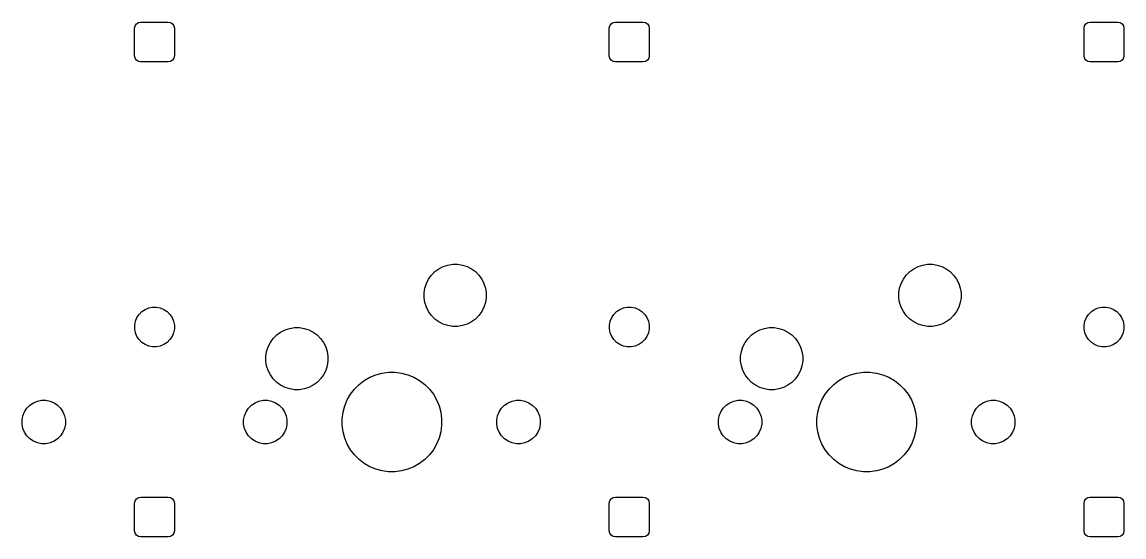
# Model space of a CAD drawing. Extents: x 77.3 to 172.2, y -97.5 to -44.8.
# Drawn here: x 128.03 to 172.25, y -97.48 to -76.83 of the extents above; entities that cross this region are included whole.
import ezdxf

# ---------------------------------------------------------------- set-up
doc = ezdxf.new("R2010")
doc.units = 0
doc.layers.add('BLACK', color=7, linetype='CONTINUOUS')

msp = doc.modelspace()

# ---------------------------------------------------------------- linework, layer by layer
at = {"layer": 'BLACK', "linetype": 'CONTINUOUS'}
for p, q in [((132.56903, -76.983079), (132.623223, -76.901973)), ((132.623223, -76.901973), (132.704329, -76.84778)), ((132.704329, -76.84778), (132.8, -76.82875)), ((132.8, -76.82875), (133.9, -76.82875)), ((133.9, -76.82875), (133.995671, -76.84778)), ((133.995671, -76.84778), (134.076777, -76.901973)), ((134.076777, -76.901973), (134.13097, -76.983079)), ((151.61903, -76.983079), (151.673223, -76.901973)), ((151.673223, -76.901973), (151.754329, -76.84778)), ((151.754329, -76.84778), (151.85, -76.82875)), ((151.85, -76.82875), (152.95, -76.82875)), ((152.95, -76.82875), (153.045671, -76.84778)), ((153.045671, -76.84778), (153.126777, -76.901973)), ((153.126777, -76.901973), (153.18097, -76.983079)), ((170.66903, -76.983079), (170.723223, -76.901973)), ((170.723223, -76.901973), (170.804329, -76.84778)), ((170.804329, -76.84778), (170.9, -76.82875)), ((170.9, -76.82875), (172, -76.82875)), ((172, -76.82875), (172.095671, -76.84778)), ((172.095671, -76.84778), (172.176777, -76.901973)), ((172.176777, -76.901973), (172.23097, -76.983079)), ((132.55, -77.07875), (132.56903, -76.983079)), ((132.55, -78.17875), (132.55, -77.07875)), ((134.13097, -76.983079), (134.15, -77.07875)), ((134.15, -77.07875), (134.15, -78.17875)), ((151.6, -77.07875), (151.61903, -76.983079)), ((151.6, -78.17875), (151.6, -77.07875)), ((153.18097, -76.983079), (153.2, -77.07875)), ((153.2, -77.07875), (153.2, -78.17875)), ((170.65, -77.07875), (170.66903, -76.983079)), ((170.65, -78.17875), (170.65, -77.07875)), ((172.23097, -76.983079), (172.25, -77.07875)), ((172.25, -77.07875), (172.25, -78.17875)), ((132.56903, -78.274421), (132.55, -78.17875)), ((134.15, -78.17875), (134.13097, -78.274421)), ((151.61903, -78.274421), (151.6, -78.17875)), ((153.2, -78.17875), (153.18097, -78.274421)), ((170.66903, -78.274421), (170.65, -78.17875)), ((172.25, -78.17875), (172.23097, -78.274421)), ((132.623223, -78.355527), (132.56903, -78.274421)), ((132.704329, -78.40972), (132.623223, -78.355527)), ((132.8, -78.42875), (132.704329, -78.40972)), ((133.9, -78.42875), (132.8, -78.42875)), ((133.995671, -78.40972), (133.9, -78.42875)), ((134.076777, -78.355527), (133.995671, -78.40972)), ((134.13097, -78.274421), (134.076777, -78.355527)), ((151.673223, -78.355527), (151.61903, -78.274421)), ((151.754329, -78.40972), (151.673223, -78.355527)), ((151.85, -78.42875), (151.754329, -78.40972)), ((152.95, -78.42875), (151.85, -78.42875)), ((153.045671, -78.40972), (152.95, -78.42875)), ((153.126777, -78.355527), (153.045671, -78.40972)), ((153.18097, -78.274421), (153.126777, -78.355527)), ((170.723223, -78.355527), (170.66903, -78.274421)), ((170.804329, -78.40972), (170.723223, -78.355527)), ((170.9, -78.42875), (170.804329, -78.40972)), ((172, -78.42875), (170.9, -78.42875)), ((172.095671, -78.40972), (172, -78.42875)), ((172.176777, -78.355527), (172.095671, -78.40972)), ((172.23097, -78.274421), (172.176777, -78.355527)), ((144.761877, -86.72295), (144.936646, -86.633901)), ((144.936646, -86.633901), (145.123193, -86.573288)), ((145.123193, -86.573288), (145.316926, -86.542603)), ((145.316926, -86.542603), (145.513074, -86.542603)), ((145.513074, -86.542603), (145.706807, -86.573288)), ((145.706807, -86.573288), (145.893354, -86.633901)), ((145.893354, -86.633901), (146.068123, -86.72295)), ((163.811877, -86.72295), (163.986646, -86.633901)), ((163.986646, -86.633901), (164.173193, -86.573288)), ((164.173193, -86.573288), (164.366926, -86.542603)), ((164.366926, -86.542603), (164.563074, -86.542603)), ((164.563074, -86.542603), (164.756807, -86.573288)), ((164.756807, -86.573288), (164.943354, -86.633901)), ((164.943354, -86.633901), (165.118123, -86.72295)), ((144.3492, -87.135627), (144.464493, -86.97694)), ((144.464493, -86.97694), (144.60319, -86.838243)), ((144.60319, -86.838243), (144.761877, -86.72295)), ((146.068123, -86.72295), (146.22681, -86.838243)), ((146.22681, -86.838243), (146.365507, -86.97694)), ((146.365507, -86.97694), (146.4808, -87.135627)), ((163.3992, -87.135627), (163.514493, -86.97694)), ((163.514493, -86.97694), (163.65319, -86.838243)), ((163.65319, -86.838243), (163.811877, -86.72295)), ((165.118123, -86.72295), (165.27681, -86.838243)), ((165.27681, -86.838243), (165.415507, -86.97694)), ((165.415507, -86.97694), (165.5308, -87.135627)), ((144.168853, -87.690676), (144.199538, -87.496943)), ((144.199538, -87.496943), (144.260151, -87.310396)), ((144.260151, -87.310396), (144.3492, -87.135627)), ((146.4808, -87.135627), (146.569849, -87.310396)), ((146.569849, -87.310396), (146.630462, -87.496943)), ((146.630462, -87.496943), (146.661147, -87.690676)), ((163.218853, -87.690676), (163.249538, -87.496943)), ((163.249538, -87.496943), (163.310151, -87.310396)), ((163.310151, -87.310396), (163.3992, -87.135627)), ((165.5308, -87.135627), (165.619849, -87.310396)), ((165.619849, -87.310396), (165.680462, -87.496943)), ((165.680462, -87.496943), (165.711147, -87.690676)), ((144.168853, -87.886824), (144.168853, -87.690676)), ((144.199538, -88.080557), (144.168853, -87.886824)), ((146.661147, -87.886824), (146.630462, -88.080557)), ((146.661147, -87.690676), (146.661147, -87.886824)), ((163.218853, -87.886824), (163.218853, -87.690676)), ((163.249538, -88.080557), (163.218853, -87.886824)), ((165.711147, -87.886824), (165.680462, -88.080557)), ((165.711147, -87.690676), (165.711147, -87.886824)), ((132.842485, -88.440342), (132.972883, -88.353213)), ((132.972883, -88.353213), (133.117772, -88.293198)), ((133.117772, -88.293198), (133.271586, -88.262602)), ((133.271586, -88.262602), (133.428414, -88.262602)), ((133.428414, -88.262602), (133.582228, -88.293198)), ((133.582228, -88.293198), (133.727117, -88.353213)), ((133.727117, -88.353213), (133.857515, -88.440342)), ((144.260151, -88.267104), (144.199538, -88.080557)), ((144.3492, -88.441873), (144.260151, -88.267104)), ((146.569849, -88.267104), (146.4808, -88.441873)), ((146.630462, -88.080557), (146.569849, -88.267104)), ((151.892485, -88.440342), (152.022883, -88.353213)), ((152.022883, -88.353213), (152.167772, -88.293198)), ((152.167772, -88.293198), (152.321586, -88.262602)), ((152.321586, -88.262602), (152.478414, -88.262602)), ((152.478414, -88.262602), (152.632228, -88.293198)), ((152.632228, -88.293198), (152.777117, -88.353213)), ((152.777117, -88.353213), (152.907515, -88.440342)), ((163.310151, -88.267104), (163.249538, -88.080557)), ((163.3992, -88.441873), (163.310151, -88.267104)), ((165.619849, -88.267104), (165.5308, -88.441873)), ((165.680462, -88.080557), (165.619849, -88.267104)), ((170.942485, -88.440342), (171.072883, -88.353213)), ((171.072883, -88.353213), (171.217772, -88.293198)), ((171.217772, -88.293198), (171.371586, -88.262602)), ((171.371586, -88.262602), (171.528414, -88.262602)), ((171.528414, -88.262602), (171.682228, -88.293198)), ((171.682228, -88.293198), (171.827117, -88.353213)), ((171.827117, -88.353213), (171.957515, -88.440342)), ((132.553852, -88.980336), (132.584448, -88.826522)), ((132.584448, -88.826522), (132.644463, -88.681633)), ((132.644463, -88.681633), (132.731592, -88.551235)), ((132.731592, -88.551235), (132.842485, -88.440342)), ((133.857515, -88.440342), (133.968408, -88.551235)), ((133.968408, -88.551235), (134.055537, -88.681633)), ((134.055537, -88.681633), (134.115552, -88.826522)), ((134.115552, -88.826522), (134.146148, -88.980336)), ((144.464493, -88.60056), (144.3492, -88.441873)), ((144.60319, -88.739257), (144.464493, -88.60056)), ((144.761877, -88.85455), (144.60319, -88.739257)), ((144.936646, -88.943599), (144.761877, -88.85455)), ((146.068123, -88.85455), (145.893354, -88.943599)), ((146.22681, -88.739257), (146.068123, -88.85455)), ((146.365507, -88.60056), (146.22681, -88.739257)), ((146.4808, -88.441873), (146.365507, -88.60056)), ((151.603852, -88.980336), (151.634448, -88.826522)), ((151.634448, -88.826522), (151.694463, -88.681633)), ((151.694463, -88.681633), (151.781592, -88.551235)), ((151.781592, -88.551235), (151.892485, -88.440342)), ((152.907515, -88.440342), (153.018408, -88.551235)), ((153.018408, -88.551235), (153.105537, -88.681633)), ((153.105537, -88.681633), (153.165552, -88.826522)), ((153.165552, -88.826522), (153.196148, -88.980336)), ((163.514493, -88.60056), (163.3992, -88.441873)), ((163.65319, -88.739257), (163.514493, -88.60056)), ((163.811877, -88.85455), (163.65319, -88.739257)), ((163.986646, -88.943599), (163.811877, -88.85455)), ((165.118123, -88.85455), (164.943354, -88.943599)), ((165.27681, -88.739257), (165.118123, -88.85455)), ((165.415507, -88.60056), (165.27681, -88.739257)), ((165.5308, -88.441873), (165.415507, -88.60056)), ((170.653852, -88.980336), (170.684448, -88.826522)), ((170.684448, -88.826522), (170.744463, -88.681633)), ((170.744463, -88.681633), (170.831592, -88.551235)), ((170.831592, -88.551235), (170.942485, -88.440342)), ((171.957515, -88.440342), (172.068408, -88.551235)), ((172.068408, -88.551235), (172.155537, -88.681633)), ((172.155537, -88.681633), (172.215552, -88.826522)), ((172.215552, -88.826522), (172.246148, -88.980336)), ((132.553852, -89.137164), (132.553852, -88.980336)), ((132.584448, -89.290978), (132.553852, -89.137164)), ((132.644463, -89.435867), (132.584448, -89.290978)), ((134.115552, -89.290978), (134.055537, -89.435867)), ((134.146148, -89.137164), (134.115552, -89.290978)), ((134.146148, -88.980336), (134.146148, -89.137164)), ((138.25319, -89.378243), (138.411877, -89.26295)), ((138.411877, -89.26295), (138.586646, -89.173901)), ((138.586646, -89.173901), (138.773193, -89.113288)), ((138.773193, -89.113288), (138.966926, -89.082603)), ((138.966926, -89.082603), (139.163074, -89.082603)), ((139.163074, -89.082603), (139.356807, -89.113288)), ((139.356807, -89.113288), (139.543354, -89.173901)), ((139.543354, -89.173901), (139.718123, -89.26295)), ((139.718123, -89.26295), (139.87681, -89.378243)), ((145.123193, -89.004212), (144.936646, -88.943599)), ((145.316926, -89.034897), (145.123193, -89.004212)), ((145.513074, -89.034897), (145.316926, -89.034897)), ((145.706807, -89.004212), (145.513074, -89.034897)), ((145.893354, -88.943599), (145.706807, -89.004212)), ((151.603852, -89.137164), (151.603852, -88.980336)), ((151.634448, -89.290978), (151.603852, -89.137164)), ((151.694463, -89.435867), (151.634448, -89.290978)), ((153.165552, -89.290978), (153.105537, -89.435867)), ((153.196148, -89.137164), (153.165552, -89.290978)), ((153.196148, -88.980336), (153.196148, -89.137164)), ((157.30319, -89.378243), (157.461877, -89.26295)), ((157.461877, -89.26295), (157.636646, -89.173901)), ((157.636646, -89.173901), (157.823193, -89.113288)), ((157.823193, -89.113288), (158.016926, -89.082603)), ((158.016926, -89.082603), (158.213074, -89.082603)), ((158.213074, -89.082603), (158.406807, -89.113288)), ((158.406807, -89.113288), (158.593354, -89.173901)), ((158.593354, -89.173901), (158.768123, -89.26295)), ((158.768123, -89.26295), (158.92681, -89.378243)), ((164.173193, -89.004212), (163.986646, -88.943599)), ((164.366926, -89.034897), (164.173193, -89.004212)), ((164.563074, -89.034897), (164.366926, -89.034897)), ((164.756807, -89.004212), (164.563074, -89.034897)), ((164.943354, -88.943599), (164.756807, -89.004212)), ((170.653852, -89.137164), (170.653852, -88.980336)), ((170.684448, -89.290978), (170.653852, -89.137164)), ((170.744463, -89.435867), (170.684448, -89.290978)), ((172.215552, -89.290978), (172.155537, -89.435867)), ((172.246148, -89.137164), (172.215552, -89.290978)), ((172.246148, -88.980336), (172.246148, -89.137164)), ((132.731592, -89.566265), (132.644463, -89.435867)), ((132.842485, -89.677158), (132.731592, -89.566265)), ((132.972883, -89.764287), (132.842485, -89.677158)), ((133.857515, -89.677158), (133.727117, -89.764287)), ((133.968408, -89.566265), (133.857515, -89.677158)), ((134.055537, -89.435867), (133.968408, -89.566265)), ((137.910151, -89.850396), (137.9992, -89.675627)), ((137.9992, -89.675627), (138.114493, -89.51694)), ((138.114493, -89.51694), (138.25319, -89.378243)), ((139.87681, -89.378243), (140.015507, -89.51694)), ((140.015507, -89.51694), (140.1308, -89.675627)), ((140.1308, -89.675627), (140.219849, -89.850396)), ((151.781592, -89.566265), (151.694463, -89.435867)), ((151.892485, -89.677158), (151.781592, -89.566265)), ((152.022883, -89.764287), (151.892485, -89.677158)), ((152.907515, -89.677158), (152.777117, -89.764287)), ((153.018408, -89.566265), (152.907515, -89.677158)), ((153.105537, -89.435867), (153.018408, -89.566265)), ((156.960151, -89.850396), (157.0492, -89.675627)), ((157.0492, -89.675627), (157.164493, -89.51694)), ((157.164493, -89.51694), (157.30319, -89.378243)), ((158.92681, -89.378243), (159.065507, -89.51694)), ((159.065507, -89.51694), (159.1808, -89.675627)), ((159.1808, -89.675627), (159.269849, -89.850396)), ((170.831592, -89.566265), (170.744463, -89.435867)), ((170.942485, -89.677158), (170.831592, -89.566265)), ((171.072883, -89.764287), (170.942485, -89.677158)), ((171.957515, -89.677158), (171.827117, -89.764287)), ((172.068408, -89.566265), (171.957515, -89.677158)), ((172.155537, -89.435867), (172.068408, -89.566265)), ((133.117772, -89.824302), (132.972883, -89.764287)), ((133.271586, -89.854898), (133.117772, -89.824302)), ((133.428414, -89.854898), (133.271586, -89.854898)), ((133.582228, -89.824302), (133.428414, -89.854898)), ((133.727117, -89.764287), (133.582228, -89.824302)), ((137.818853, -90.230676), (137.849538, -90.036943)), ((137.849538, -90.036943), (137.910151, -89.850396)), ((140.219849, -89.850396), (140.280462, -90.036943)), ((140.280462, -90.036943), (140.311147, -90.230676)), ((152.167772, -89.824302), (152.022883, -89.764287)), ((152.321586, -89.854898), (152.167772, -89.824302)), ((152.478414, -89.854898), (152.321586, -89.854898)), ((152.632228, -89.824302), (152.478414, -89.854898)), ((152.777117, -89.764287), (152.632228, -89.824302)), ((156.868853, -90.230676), (156.899538, -90.036943)), ((156.899538, -90.036943), (156.960151, -89.850396)), ((159.269849, -89.850396), (159.330462, -90.036943)), ((159.330462, -90.036943), (159.361147, -90.230676)), ((171.217772, -89.824302), (171.072883, -89.764287)), ((171.371586, -89.854898), (171.217772, -89.824302)), ((171.528414, -89.854898), (171.371586, -89.854898)), ((171.682228, -89.824302), (171.528414, -89.854898)), ((171.827117, -89.764287), (171.682228, -89.824302)), ((137.818853, -90.426824), (137.818853, -90.230676)), ((137.849538, -90.620557), (137.818853, -90.426824)), ((137.910151, -90.807104), (137.849538, -90.620557)), ((140.280462, -90.620557), (140.219849, -90.807104)), ((140.311147, -90.426824), (140.280462, -90.620557)), ((140.311147, -90.230676), (140.311147, -90.426824)), ((156.868853, -90.426824), (156.868853, -90.230676)), ((156.899538, -90.620557), (156.868853, -90.426824)), ((156.960151, -90.807104), (156.899538, -90.620557)), ((159.330462, -90.620557), (159.269849, -90.807104)), ((159.361147, -90.426824), (159.330462, -90.620557)), ((159.361147, -90.230676), (159.361147, -90.426824)), ((137.9992, -90.981873), (137.910151, -90.807104)), ((138.114493, -91.14056), (137.9992, -90.981873)), ((140.1308, -90.981873), (140.015507, -91.14056)), ((140.219849, -90.807104), (140.1308, -90.981873)), ((141.76386, -91.205811), (141.990423, -91.075005)), ((141.990423, -91.075005), (142.232121, -90.97489)), ((142.232121, -90.97489), (142.484819, -90.907179)), ((142.484819, -90.907179), (142.744194, -90.873032)), ((142.744194, -90.873032), (143.005806, -90.873032)), ((143.005806, -90.873032), (143.265181, -90.907179)), ((143.265181, -90.907179), (143.517879, -90.97489)), ((143.517879, -90.97489), (143.759577, -91.075005)), ((143.759577, -91.075005), (143.98614, -91.205811)), ((157.0492, -90.981873), (156.960151, -90.807104)), ((157.164493, -91.14056), (157.0492, -90.981873)), ((159.1808, -90.981873), (159.065507, -91.14056)), ((159.269849, -90.807104), (159.1808, -90.981873)), ((160.81386, -91.205811), (161.040423, -91.075005)), ((161.040423, -91.075005), (161.282121, -90.97489)), ((161.282121, -90.97489), (161.534819, -90.907179)), ((161.534819, -90.907179), (161.794194, -90.873032)), ((161.794194, -90.873032), (162.055806, -90.873032)), ((162.055806, -90.873032), (162.315181, -90.907179)), ((162.315181, -90.907179), (162.567879, -90.97489)), ((162.567879, -90.97489), (162.809577, -91.075005)), ((162.809577, -91.075005), (163.03614, -91.205811)), ((138.25319, -91.279257), (138.114493, -91.14056)), ((138.411877, -91.39455), (138.25319, -91.279257)), ((138.586646, -91.483599), (138.411877, -91.39455)), ((138.773193, -91.544212), (138.586646, -91.483599)), ((139.543354, -91.483599), (139.356807, -91.544212)), ((139.718123, -91.39455), (139.543354, -91.483599)), ((139.87681, -91.279257), (139.718123, -91.39455)), ((140.015507, -91.14056), (139.87681, -91.279257)), ((141.37132, -91.550058), (141.556308, -91.36507)), ((141.556308, -91.36507), (141.76386, -91.205811)), ((143.98614, -91.205811), (144.193692, -91.36507)), ((144.193692, -91.36507), (144.37868, -91.550058)), ((157.30319, -91.279257), (157.164493, -91.14056)), ((157.461877, -91.39455), (157.30319, -91.279257)), ((157.636646, -91.483599), (157.461877, -91.39455)), ((157.823193, -91.544212), (157.636646, -91.483599)), ((158.593354, -91.483599), (158.406807, -91.544212)), ((158.768123, -91.39455), (158.593354, -91.483599)), ((158.92681, -91.279257), (158.768123, -91.39455)), ((159.065507, -91.14056), (158.92681, -91.279257)), ((160.42132, -91.550058), (160.606308, -91.36507)), ((160.606308, -91.36507), (160.81386, -91.205811)), ((163.03614, -91.205811), (163.243692, -91.36507)), ((163.243692, -91.36507), (163.42868, -91.550058)), ((138.966926, -91.574897), (138.773193, -91.544212)), ((139.163074, -91.574897), (138.966926, -91.574897)), ((139.356807, -91.544212), (139.163074, -91.574897)), ((141.081255, -91.984173), (141.212061, -91.75761)), ((141.212061, -91.75761), (141.37132, -91.550058)), ((144.37868, -91.550058), (144.537939, -91.75761)), ((144.537939, -91.75761), (144.668745, -91.984173)), ((158.016926, -91.574897), (157.823193, -91.544212)), ((158.213074, -91.574897), (158.016926, -91.574897)), ((158.406807, -91.544212), (158.213074, -91.574897)), ((160.131255, -91.984173), (160.262061, -91.75761)), ((160.262061, -91.75761), (160.42132, -91.550058)), ((163.42868, -91.550058), (163.587939, -91.75761)), ((163.587939, -91.75761), (163.718745, -91.984173)), ((128.133319, -92.456278), (128.228616, -92.313656)), ((128.228616, -92.313656), (128.349906, -92.192366)), ((128.349906, -92.192366), (128.492528, -92.097069)), ((128.492528, -92.097069), (128.651001, -92.031427)), ((128.651001, -92.031427), (128.819235, -91.997963)), ((128.819235, -91.997963), (128.990765, -91.997963)), ((128.990765, -91.997963), (129.158999, -92.031427)), ((129.158999, -92.031427), (129.317472, -92.097069)), ((129.317472, -92.097069), (129.460094, -92.192366)), ((129.460094, -92.192366), (129.581384, -92.313656)), ((129.581384, -92.313656), (129.676681, -92.456278)), ((137.023319, -92.456278), (137.118616, -92.313656)), ((137.118616, -92.313656), (137.239906, -92.192366)), ((137.239906, -92.192366), (137.382528, -92.097069)), ((137.382528, -92.097069), (137.541001, -92.031427)), ((137.541001, -92.031427), (137.709235, -91.997963)), ((137.709235, -91.997963), (137.880765, -91.997963)), ((137.880765, -91.997963), (138.048999, -92.031427)), ((138.048999, -92.031427), (138.207472, -92.097069)), ((138.207472, -92.097069), (138.350094, -92.192366)), ((138.350094, -92.192366), (138.471384, -92.313656)), ((138.471384, -92.313656), (138.566681, -92.456278)), ((140.913429, -92.478569), (140.98114, -92.225871)), ((140.98114, -92.225871), (141.081255, -91.984173)), ((144.668745, -91.984173), (144.76886, -92.225871)), ((144.76886, -92.225871), (144.836571, -92.478569)), ((147.183319, -92.456278), (147.278616, -92.313656)), ((147.278616, -92.313656), (147.399906, -92.192366)), ((147.399906, -92.192366), (147.542528, -92.097069)), ((147.542528, -92.097069), (147.701001, -92.031427)), ((147.701001, -92.031427), (147.869235, -91.997963)), ((147.869235, -91.997963), (148.040765, -91.997963)), ((148.040765, -91.997963), (148.208999, -92.031427)), ((148.208999, -92.031427), (148.367472, -92.097069)), ((148.367472, -92.097069), (148.510094, -92.192366)), ((148.510094, -92.192366), (148.631384, -92.313656)), ((148.631384, -92.313656), (148.726681, -92.456278)), ((156.073319, -92.456278), (156.168616, -92.313656)), ((156.168616, -92.313656), (156.289906, -92.192366)), ((156.289906, -92.192366), (156.432528, -92.097069)), ((156.432528, -92.097069), (156.591001, -92.031427)), ((156.591001, -92.031427), (156.759235, -91.997963)), ((156.759235, -91.997963), (156.930765, -91.997963)), ((156.930765, -91.997963), (157.098999, -92.031427)), ((157.098999, -92.031427), (157.257472, -92.097069)), ((157.257472, -92.097069), (157.400094, -92.192366)), ((157.400094, -92.192366), (157.521384, -92.313656)), ((157.521384, -92.313656), (157.616681, -92.456278)), ((159.963429, -92.478569), (160.03114, -92.225871)), ((160.03114, -92.225871), (160.131255, -91.984173)), ((163.718745, -91.984173), (163.81886, -92.225871)), ((163.81886, -92.225871), (163.886571, -92.478569)), ((166.233319, -92.456278), (166.328616, -92.313656)), ((166.328616, -92.313656), (166.449906, -92.192366)), ((166.449906, -92.192366), (166.592528, -92.097069)), ((166.592528, -92.097069), (166.751001, -92.031427)), ((166.751001, -92.031427), (166.919235, -91.997963)), ((166.919235, -91.997963), (167.090765, -91.997963)), ((167.090765, -91.997963), (167.258999, -92.031427)), ((167.258999, -92.031427), (167.417472, -92.097069)), ((167.417472, -92.097069), (167.560094, -92.192366)), ((167.560094, -92.192366), (167.681384, -92.313656)), ((167.681384, -92.313656), (167.776681, -92.456278)), ((128.034213, -92.782985), (128.067677, -92.614751)), ((128.034213, -92.954515), (128.034213, -92.782985)), ((128.067677, -92.614751), (128.133319, -92.456278)), ((129.676681, -92.456278), (129.742323, -92.614751)), ((129.742323, -92.614751), (129.775787, -92.782985)), ((129.775787, -92.782985), (129.775787, -92.954515)), ((136.924213, -92.782985), (136.957677, -92.614751)), ((136.924213, -92.954515), (136.924213, -92.782985)), ((136.957677, -92.614751), (137.023319, -92.456278)), ((138.566681, -92.456278), (138.632323, -92.614751)), ((138.632323, -92.614751), (138.665787, -92.782985)), ((138.665787, -92.782985), (138.665787, -92.954515)), ((140.879282, -92.737944), (140.913429, -92.478569)), ((140.879282, -92.999556), (140.879282, -92.737944)), ((144.836571, -92.478569), (144.870718, -92.737944)), ((144.870718, -92.737944), (144.870718, -92.999556)), ((147.084213, -92.782985), (147.117677, -92.614751)), ((147.084213, -92.954515), (147.084213, -92.782985)), ((147.117677, -92.614751), (147.183319, -92.456278)), ((148.726681, -92.456278), (148.792323, -92.614751)), ((148.792323, -92.614751), (148.825787, -92.782985)), ((148.825787, -92.782985), (148.825787, -92.954515)), ((155.974213, -92.782985), (156.007677, -92.614751)), ((155.974213, -92.954515), (155.974213, -92.782985)), ((156.007677, -92.614751), (156.073319, -92.456278)), ((157.616681, -92.456278), (157.682323, -92.614751)), ((157.682323, -92.614751), (157.715787, -92.782985)), ((157.715787, -92.782985), (157.715787, -92.954515)), ((159.929282, -92.737944), (159.963429, -92.478569)), ((159.929282, -92.999556), (159.929282, -92.737944)), ((163.886571, -92.478569), (163.920718, -92.737944)), ((163.920718, -92.737944), (163.920718, -92.999556)), ((166.134213, -92.782985), (166.167677, -92.614751)), ((166.134213, -92.954515), (166.134213, -92.782985)), ((166.167677, -92.614751), (166.233319, -92.456278)), ((167.776681, -92.456278), (167.842323, -92.614751)), ((167.842323, -92.614751), (167.875787, -92.782985)), ((167.875787, -92.782985), (167.875787, -92.954515)), ((128.067677, -93.122749), (128.034213, -92.954515)), ((128.133319, -93.281222), (128.067677, -93.122749)), ((128.228616, -93.423844), (128.133319, -93.281222)), ((129.676681, -93.281222), (129.581384, -93.423844)), ((129.742323, -93.122749), (129.676681, -93.281222)), ((129.775787, -92.954515), (129.742323, -93.122749)), ((136.957677, -93.122749), (136.924213, -92.954515)), ((137.023319, -93.281222), (136.957677, -93.122749)), ((137.118616, -93.423844), (137.023319, -93.281222)), ((138.566681, -93.281222), (138.471384, -93.423844)), ((138.632323, -93.122749), (138.566681, -93.281222)), ((138.665787, -92.954515), (138.632323, -93.122749)), ((140.913429, -93.258931), (140.879282, -92.999556)), ((140.98114, -93.511629), (140.913429, -93.258931)), ((144.836571, -93.258931), (144.76886, -93.511629)), ((144.870718, -92.999556), (144.836571, -93.258931)), ((147.117677, -93.122749), (147.084213, -92.954515)), ((147.183319, -93.281222), (147.117677, -93.122749)), ((147.278616, -93.423844), (147.183319, -93.281222)), ((148.726681, -93.281222), (148.631384, -93.423844)), ((148.792323, -93.122749), (148.726681, -93.281222)), ((148.825787, -92.954515), (148.792323, -93.122749)), ((156.007677, -93.122749), (155.974213, -92.954515)), ((156.073319, -93.281222), (156.007677, -93.122749)), ((156.168616, -93.423844), (156.073319, -93.281222)), ((157.616681, -93.281222), (157.521384, -93.423844)), ((157.682323, -93.122749), (157.616681, -93.281222)), ((157.715787, -92.954515), (157.682323, -93.122749)), ((159.963429, -93.258931), (159.929282, -92.999556)), ((160.03114, -93.511629), (159.963429, -93.258931)), ((163.886571, -93.258931), (163.81886, -93.511629)), ((163.920718, -92.999556), (163.886571, -93.258931)), ((166.167677, -93.122749), (166.134213, -92.954515)), ((166.233319, -93.281222), (166.167677, -93.122749)), ((166.328616, -93.423844), (166.233319, -93.281222)), ((167.776681, -93.281222), (167.681384, -93.423844)), ((167.842323, -93.122749), (167.776681, -93.281222)), ((167.875787, -92.954515), (167.842323, -93.122749)), ((128.349906, -93.545134), (128.228616, -93.423844)), ((128.492528, -93.640431), (128.349906, -93.545134)), ((128.651001, -93.706073), (128.492528, -93.640431)), ((128.819235, -93.739537), (128.651001, -93.706073)), ((129.158999, -93.706073), (128.990765, -93.739537)), ((129.317472, -93.640431), (129.158999, -93.706073)), ((129.460094, -93.545134), (129.317472, -93.640431)), ((129.581384, -93.423844), (129.460094, -93.545134)), ((137.239906, -93.545134), (137.118616, -93.423844)), ((137.382528, -93.640431), (137.239906, -93.545134)), ((137.541001, -93.706073), (137.382528, -93.640431)), ((137.709235, -93.739537), (137.541001, -93.706073)), ((138.048999, -93.706073), (137.880765, -93.739537)), ((138.207472, -93.640431), (138.048999, -93.706073)), ((138.350094, -93.545134), (138.207472, -93.640431)), ((138.471384, -93.423844), (138.350094, -93.545134)), ((141.081255, -93.753327), (140.98114, -93.511629)), ((144.76886, -93.511629), (144.668745, -93.753327)), ((147.399906, -93.545134), (147.278616, -93.423844)), ((147.542528, -93.640431), (147.399906, -93.545134)), ((147.701001, -93.706073), (147.542528, -93.640431)), ((147.869235, -93.739537), (147.701001, -93.706073)), ((148.208999, -93.706073), (148.040765, -93.739537)), ((148.367472, -93.640431), (148.208999, -93.706073)), ((148.510094, -93.545134), (148.367472, -93.640431)), ((148.631384, -93.423844), (148.510094, -93.545134)), ((156.289906, -93.545134), (156.168616, -93.423844)), ((156.432528, -93.640431), (156.289906, -93.545134)), ((156.591001, -93.706073), (156.432528, -93.640431)), ((156.759235, -93.739537), (156.591001, -93.706073)), ((157.098999, -93.706073), (156.930765, -93.739537)), ((157.257472, -93.640431), (157.098999, -93.706073)), ((157.400094, -93.545134), (157.257472, -93.640431)), ((157.521384, -93.423844), (157.400094, -93.545134)), ((160.131255, -93.753327), (160.03114, -93.511629)), ((163.81886, -93.511629), (163.718745, -93.753327)), ((166.449906, -93.545134), (166.328616, -93.423844)), ((166.592528, -93.640431), (166.449906, -93.545134)), ((166.751001, -93.706073), (166.592528, -93.640431)), ((166.919235, -93.739537), (166.751001, -93.706073)), ((167.258999, -93.706073), (167.090765, -93.739537)), ((167.417472, -93.640431), (167.258999, -93.706073)), ((167.560094, -93.545134), (167.417472, -93.640431)), ((167.681384, -93.423844), (167.560094, -93.545134)), ((128.990765, -93.739537), (128.819235, -93.739537)), ((137.880765, -93.739537), (137.709235, -93.739537)), ((141.212061, -93.97989), (141.081255, -93.753327)), ((141.37132, -94.187442), (141.212061, -93.97989)), ((144.537939, -93.97989), (144.37868, -94.187442)), ((144.668745, -93.753327), (144.537939, -93.97989)), ((148.040765, -93.739537), (147.869235, -93.739537)), ((156.930765, -93.739537), (156.759235, -93.739537)), ((160.262061, -93.97989), (160.131255, -93.753327)), ((160.42132, -94.187442), (160.262061, -93.97989)), ((163.587939, -93.97989), (163.42868, -94.187442)), ((163.718745, -93.753327), (163.587939, -93.97989)), ((167.090765, -93.739537), (166.919235, -93.739537)), ((141.556308, -94.37243), (141.37132, -94.187442)), ((141.76386, -94.531689), (141.556308, -94.37243)), ((141.990423, -94.662495), (141.76386, -94.531689)), ((143.98614, -94.531689), (143.759577, -94.662495)), ((144.193692, -94.37243), (143.98614, -94.531689)), ((144.37868, -94.187442), (144.193692, -94.37243)), ((160.606308, -94.37243), (160.42132, -94.187442)), ((160.81386, -94.531689), (160.606308, -94.37243)), ((161.040423, -94.662495), (160.81386, -94.531689)), ((163.03614, -94.531689), (162.809577, -94.662495)), ((163.243692, -94.37243), (163.03614, -94.531689)), ((163.42868, -94.187442), (163.243692, -94.37243)), ((142.232121, -94.76261), (141.990423, -94.662495)), ((142.484819, -94.830321), (142.232121, -94.76261)), ((142.744194, -94.864468), (142.484819, -94.830321)), ((143.005806, -94.864468), (142.744194, -94.864468)), ((143.265181, -94.830321), (143.005806, -94.864468)), ((143.517879, -94.76261), (143.265181, -94.830321)), ((143.759577, -94.662495), (143.517879, -94.76261)), ((161.282121, -94.76261), (161.040423, -94.662495)), ((161.534819, -94.830321), (161.282121, -94.76261)), ((161.794194, -94.864468), (161.534819, -94.830321)), ((162.055806, -94.864468), (161.794194, -94.864468)), ((162.315181, -94.830321), (162.055806, -94.864468)), ((162.567879, -94.76261), (162.315181, -94.830321)), ((162.809577, -94.662495), (162.567879, -94.76261)), ((132.623223, -95.951973), (132.704329, -95.89778)), ((132.704329, -95.89778), (132.8, -95.87875)), ((132.8, -95.87875), (133.9, -95.87875)), ((133.9, -95.87875), (133.995671, -95.89778)), ((133.995671, -95.89778), (134.076777, -95.951973)), ((151.673223, -95.951973), (151.754329, -95.89778)), ((151.754329, -95.89778), (151.85, -95.87875)), ((151.85, -95.87875), (152.95, -95.87875)), ((152.95, -95.87875), (153.045671, -95.89778)), ((153.045671, -95.89778), (153.126777, -95.951973)), ((170.723223, -95.951973), (170.804329, -95.89778)), ((170.804329, -95.89778), (170.9, -95.87875)), ((170.9, -95.87875), (172, -95.87875)), ((172, -95.87875), (172.095671, -95.89778)), ((172.095671, -95.89778), (172.176777, -95.951973)), ((132.55, -96.12875), (132.56903, -96.033079)), ((132.55, -97.22875), (132.55, -96.12875)), ((132.56903, -96.033079), (132.623223, -95.951973)), ((134.076777, -95.951973), (134.13097, -96.033079)), ((134.13097, -96.033079), (134.15, -96.12875)), ((134.15, -96.12875), (134.15, -97.22875)), ((151.6, -96.12875), (151.61903, -96.033079)), ((151.6, -97.22875), (151.6, -96.12875)), ((151.61903, -96.033079), (151.673223, -95.951973)), ((153.126777, -95.951973), (153.18097, -96.033079)), ((153.18097, -96.033079), (153.2, -96.12875)), ((153.2, -96.12875), (153.2, -97.22875)), ((170.65, -96.12875), (170.66903, -96.033079)), ((170.65, -97.22875), (170.65, -96.12875)), ((170.66903, -96.033079), (170.723223, -95.951973)), ((172.176777, -95.951973), (172.23097, -96.033079)), ((172.23097, -96.033079), (172.25, -96.12875)), ((172.25, -96.12875), (172.25, -97.22875)), ((132.56903, -97.324421), (132.55, -97.22875)), ((134.15, -97.22875), (134.13097, -97.324421)), ((151.61903, -97.324421), (151.6, -97.22875)), ((153.2, -97.22875), (153.18097, -97.324421)), ((170.66903, -97.324421), (170.65, -97.22875)), ((172.25, -97.22875), (172.23097, -97.324421)), ((132.623223, -97.405527), (132.56903, -97.324421)), ((132.704329, -97.45972), (132.623223, -97.405527)), ((132.8, -97.47875), (132.704329, -97.45972)), ((133.9, -97.47875), (132.8, -97.47875)), ((133.995671, -97.45972), (133.9, -97.47875)), ((134.076777, -97.405527), (133.995671, -97.45972)), ((134.13097, -97.324421), (134.076777, -97.405527)), ((151.673223, -97.405527), (151.61903, -97.324421)), ((151.754329, -97.45972), (151.673223, -97.405527)), ((151.85, -97.47875), (151.754329, -97.45972)), ((152.95, -97.47875), (151.85, -97.47875)), ((153.045671, -97.45972), (152.95, -97.47875)), ((153.126777, -97.405527), (153.045671, -97.45972)), ((153.18097, -97.324421), (153.126777, -97.405527)), ((170.723223, -97.405527), (170.66903, -97.324421)), ((170.804329, -97.45972), (170.723223, -97.405527)), ((170.9, -97.47875), (170.804329, -97.45972)), ((172, -97.47875), (170.9, -97.47875)), ((172.095671, -97.45972), (172, -97.47875)), ((172.176777, -97.405527), (172.095671, -97.45972)), ((172.23097, -97.324421), (172.176777, -97.405527))]:
    msp.add_line(p, q, dxfattribs=at)

doc.saveas('drawing.dxf')
